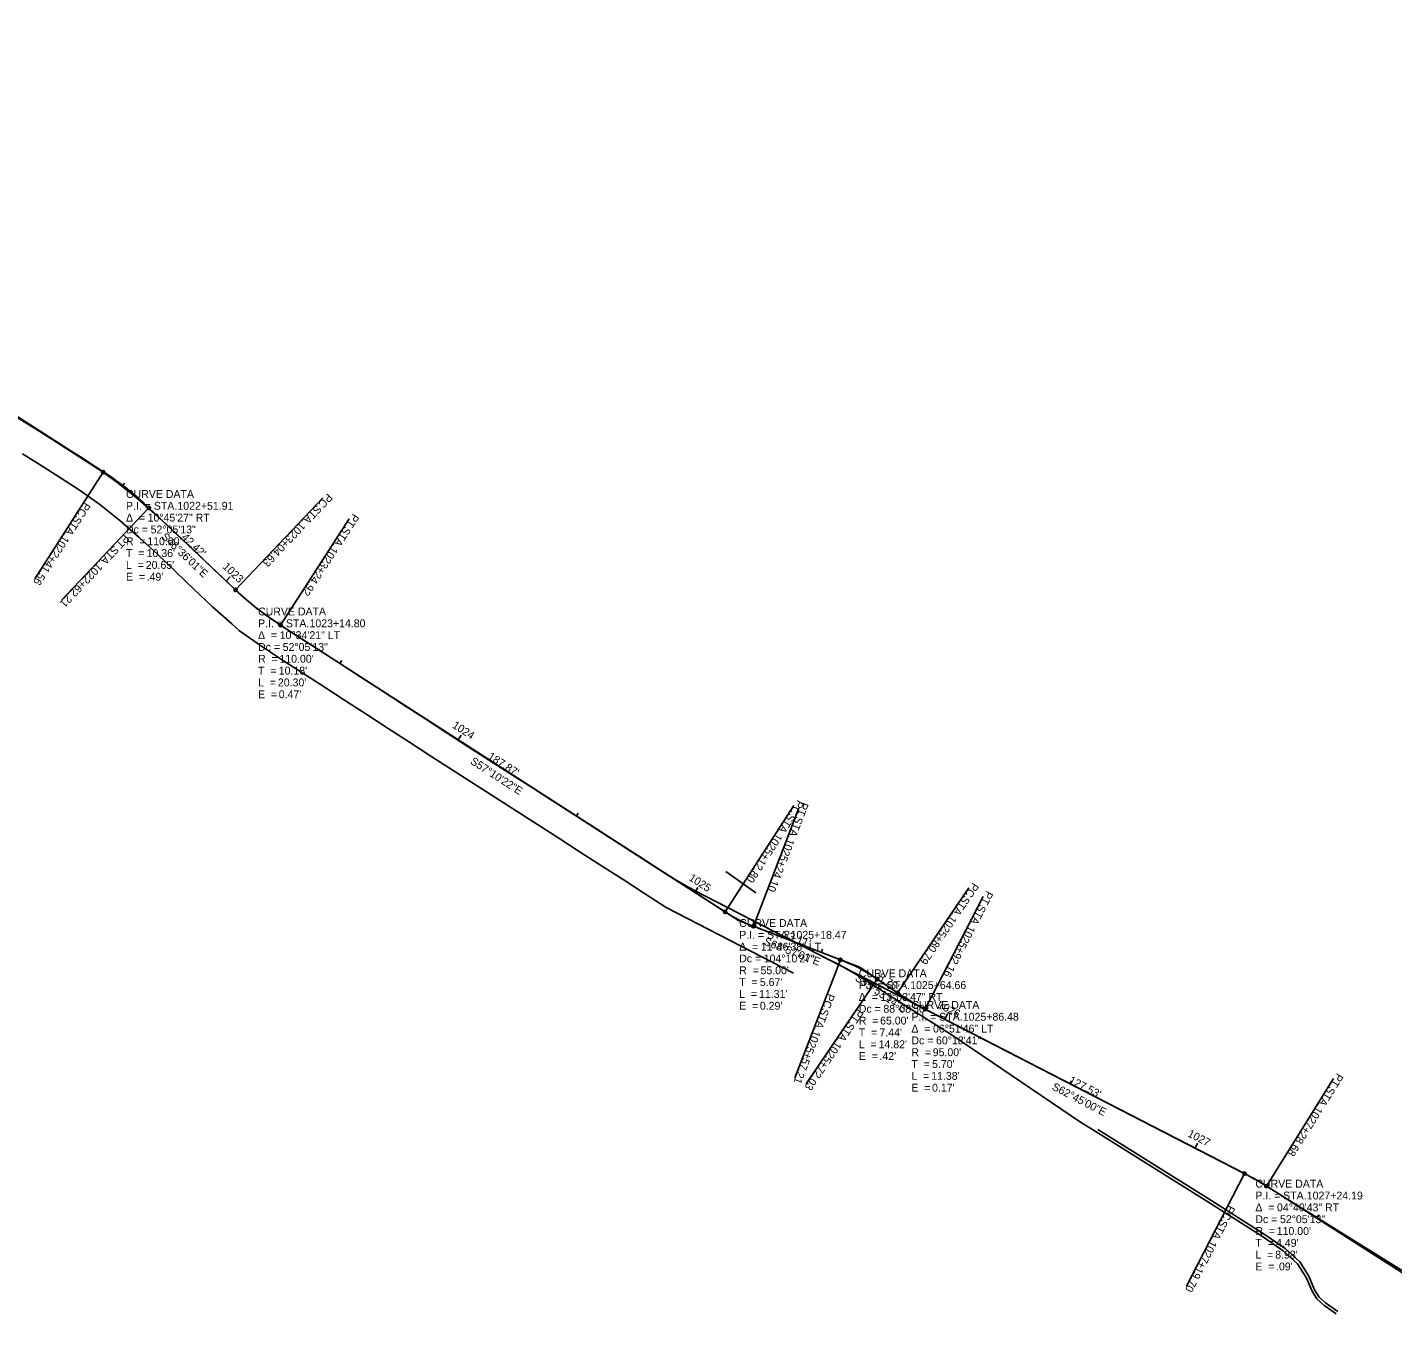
# Model space of a CAD drawing. Extents: x 134217 to 145174, y 333052 to 339902.
# Drawn here: x 136096 to 136581, y 338377.1 to 338844.4 of the extents above; entities that cross this region are included whole.
import ezdxf

# ---------------------------------------------------------------- set-up
doc = ezdxf.new("R2010")
doc.units = 0
for name, color, linetype in [('Default', 7, 'Continuous'), ('DR_P_Ditch', 7, 'Continuous'), ('DT_P_Tie', 7, 'Continuous'), ('GE_P_Alignment', 7, 'Continuous'), ('GE_P_Alignment_100_Bearings', 7, 'Continuous'), ('GE_P_Alignment_100_Cardinal_Points', 7, 'Continuous'), ('GE_P_Alignment_100_Curve_Data', 7, 'Continuous'), ('GE_P_Alignment_100_Distances', 7, 'Continuous'), ('GE_P_Alignment_100_Stations', 7, 'Continuous'), ('SC_Scratch1', 7, 'Continuous'), ('SC_Scratch5', 7, 'Continuous')]:
    doc.layers.add(name, color=color, linetype=linetype)

msp = doc.modelspace()

# ---------------------------------------------------------------- linework, layer by layer
at = {"layer": 'Default'}
for p, q in [((136319.17, 338546.01), (136348.57, 338527.04)), ((136391.71, 338510.44), (136348.57, 338527.04)), ((136391.71, 338510.44), (136409.84, 338498.16))]:
    msp.add_line(p, q, dxfattribs=at)
for centre, radius, start, end in [((136373.62, 338576.33), 55, 237.1729, 248.9502), ((136361.42, 338452.45), 65, 55.8872, 68.9502), ((136458.4, 338580.01), 95, 235.8872, 242.7501), ((136477.91, 338339.37), 110, 58.0714, 62.7501)]:
    msp.add_arc(centre, radius, start, end, dxfattribs=at)
at = {"layer": 'DR_P_Ditch'}
for p, q in [((136344.08, 338544.4), (136354.81, 338536.87)), ((136384.02, 338511.49), (136390.65, 338507.78)), ((136390.65, 338507.78), (136424.81, 338486.09)), ((136424.81, 338486.09), (136470.11, 338455.36)), ((136470.11, 338455.36), (136475.64, 338451.99)), ((136475.64, 338451.99), (136514.91, 338427.39)), ((136514.91, 338427.39), (136534.74, 338414.8)), ((136534.74, 338414.8), (136542.11, 338409.71)), ((136542.11, 338409.71), (136547.19, 338405.09)), ((136547.19, 338405.09), (136550.27, 338400.27)), ((136550.27, 338400.27), (136552.33, 338395.36)), ((136552.33, 338395.36), (136554.01, 338392.65)), ((136554.01, 338392.65), (136556.45, 338390.4)), ((136556.45, 338390.4), (136560.93, 338387.37))]:
    msp.add_line(p, q, dxfattribs=at)
at = {"layer": 'DT_P_Tie'}
for p, q in [((136515.44, 338428.24), (136476.17, 338452.84)), ((136535.3, 338415.63), (136515.44, 338428.24)), ((136542.73, 338410.5), (136535.3, 338415.63)), ((136547.96, 338405.74), (136542.73, 338410.5)), ((136551.16, 338400.74), (136547.96, 338405.74)), ((136553.22, 338395.82), (136551.16, 338400.74)), ((136554.79, 338393.29), (136553.22, 338395.82)), ((136557.07, 338391.19), (136554.79, 338393.29)), ((136561.49, 338388.19), (136557.07, 338391.19))]:
    msp.add_line(p, q, dxfattribs=at)
at = {"layer": 'GE_P_Alignment'}
for p, q in [((135921.34, 338815.45), (136122.92, 338686.32)), ((136139.17, 338673.62), (136169.99, 338644.47)), ((136185.93, 338631.96), (136343.81, 338530.11)), ((136353.87, 338525), (136384.77, 338513.11)), ((136397.87, 338506.26), (136405.12, 338501.35)), ((136414.9, 338495.55), (136528.28, 338437.16)), ((136536.09, 338432.72), (138227.79, 337378.56))]:
    msp.add_line(p, q, dxfattribs=at)
for centre, radius, start, end in [((136063.59, 338593.69), 110, 46.6003, 57.3578), ((136245.56, 338724.4), 110, 226.6003, 237.1729), ((136373.62, 338576.33), 55, 237.1729, 248.9502), ((136361.42, 338452.45), 65, 55.8872, 68.9502), ((136458.4, 338580.01), 95, 235.8872, 242.7501), ((136477.91, 338339.37), 110, 58.0714, 62.7501)]:
    msp.add_arc(centre, radius, start, end, dxfattribs=at)
at = {"layer": 'GE_P_Alignment_100_Cardinal_Points'}
for p, q in [((136122.92, 338686.32), (136098.65, 338648.43)), ((136169.99, 338644.47), (136200.9, 338677.17)), ((136139.17, 338673.62), (136108.25, 338640.92)), ((136185.93, 338631.96), (136210.33, 338669.78)), ((136343.81, 338530.11), (136368.2, 338567.93)), ((136353.87, 338525), (136370.03, 338567)), ((136405.12, 338501.35), (136430.36, 338538.61)), ((136414.9, 338495.55), (136435.5, 338535.56)), ((136384.77, 338513.11), (136368.6, 338471.11)), ((136397.87, 338506.26), (136372.64, 338469.01)), ((136536.09, 338432.72), (136559.89, 338470.92)), ((136528.28, 338437.16), (136507.67, 338397.15))]:
    msp.add_line(p, q, dxfattribs=at)
for centre in [(136122.92, 338686.32), (136139.17, 338673.62), (136169.99, 338644.47), (136185.93, 338631.96), (136343.81, 338530.11), (136353.87, 338525), (136384.77, 338513.11), (136397.87, 338506.26), (136405.12, 338501.35), (136414.9, 338495.55), (136528.28, 338437.16), (136536.09, 338432.72)]:
    msp.add_circle(centre, 0.6, dxfattribs=at)
at = {"layer": 'GE_P_Alignment_100_Stations'}
for p, q in [((136129.85, 338681.5), (136130.57, 338682.45)), ((136166.62, 338647.65), (136168, 338649.11)), ((136207, 338618.37), (136207.65, 338619.38)), ((136249.02, 338591.26), (136250.1, 338592.94)), ((136291.03, 338564.16), (136291.69, 338565.17)), ((136333.05, 338537.05), (136334.13, 338538.73)), ((136378.03, 338515.7), (136378.46, 338516.82)), ((136421.87, 338491.96), (136422.78, 338493.74)), ((136466.32, 338469.07), (136466.87, 338470.14)), ((136510.77, 338446.18), (136511.68, 338447.95)), ((136554.18, 338421.45), (136554.82, 338422.47))]:
    msp.add_line(p, q, dxfattribs=at)
at = {"layer": 'SC_Scratch1'}
for p, q in [((135876.13, 338844.36), (136122.14, 338687.04)), ((135921.34, 338815.45), (136122.92, 338686.32)), ((136138.45, 338674.29), (136169.99, 338644.47)), ((136139.17, 338673.62), (136169.99, 338644.47)), ((136185.93, 338631.96), (136323.52, 338543.2)), ((136185.93, 338631.96), (136343.81, 338530.11)), ((136332.75, 338537.86), (136528, 338437.3)), ((136332.79, 338537.84), (136528.28, 338437.16)), ((136353.87, 338525), (136384.77, 338513.11)), ((136382.06, 338512.48), (136384.02, 338511.49)), ((136397.87, 338506.26), (136405.12, 338501.35)), ((136414.9, 338495.55), (136528.28, 338437.16)), ((136536.09, 338432.72), (137262.73, 337979.93)), ((136536.09, 338432.72), (138227.79, 337378.56))]:
    msp.add_line(p, q, dxfattribs=at)
for points in [[(136091.85, 338706.12), (136099.52, 338701.35), (136107.2, 338696.56), (136114.83, 338691.72), (136120.07, 338688.36), (136127.81, 338682.78), (136135.25, 338676.86), (136142.28, 338670.67), (136149.03, 338664.43), (136155.67, 338658.11), (136162.11, 338651.89), (136168.57, 338645.82), (136175.17, 338639.94), (136177.56, 338637.89), (136184.43, 338633.06), (136191.78, 338628.19), (136199.32, 338623.34), (136206.91, 338618.42), (136214.42, 338613.53), (136222.08, 338608.61), (136229.62, 338603.63), (136237.14, 338598.76), (136244.72, 338593.83), (136252.26, 338589.03), (136259.85, 338584.12), (136267.42, 338579.29), (136275.05, 338574.42), (136282.59, 338569.55), (136290.17, 338564.67), (136297.78, 338559.8), (136305.4, 338554.91), (136313.02, 338549.97), (136320.6, 338545.08), (136323.38, 338543.28)], [(136929.3, 338184.44), (136834.18, 338244.76), (136788.66, 338271.43), (136537.64, 338431.75)]]:
    msp.add_lwpolyline(points, dxfattribs=at)
for centre, radius, start, end in [((136062.87, 338594.37), 110, 46.6003, 57.4017), ((136063.59, 338593.69), 110, 46.6003, 57.3578), ((136245.56, 338724.4), 110, 226.6003, 237.1729), ((136245.56, 338724.4), 110, 226.6003, 237.1729), ((136383.12, 338635.65), 110, 237.1085, 242.7501), ((136383.15, 338635.63), 110, 237.1729, 242.7501), ((136373.62, 338576.33), 55, 237.1729, 248.9502), ((136361.42, 338452.45), 65, 55.8872, 68.9502), ((136458.4, 338580.01), 95, 235.8872, 242.7501), ((136473.05, 338330.62), 120, 57.4337, 62.7501), ((136477.91, 338339.37), 110, 58.0714, 62.7501), ((136477.91, 338339.37), 110, 58.0714, 62.7501)]:
    msp.add_arc(centre, radius, start, end, dxfattribs=at)
at = {"layer": 'SC_Scratch5'}
msp.add_lwpolyline([(136368.19, 338508.36), (136322.92, 338531.68), (136315.18, 338536.68), (136307.59, 338541.57), (136299.98, 338546.5), (136292.39, 338551.38), (136284.77, 338556.26), (136277.17, 338561.14), (136269.64, 338566), (136262.04, 338570.86), (136254.45, 338575.71), (136246.86, 338580.61), (136239.3, 338585.43), (136231.7, 338590.37), (136224.15, 338595.26), (136216.62, 338600.24), (136208.99, 338605.13), (136201.46, 338610.04), (136193.9, 338614.94), (136186.31, 338619.82), (136178.8, 338624.8), (136171.41, 338629.99), (136168.59, 338632.41), (136161.82, 338638.44), (136155.2, 338644.65), (136148.75, 338650.89), (136142.19, 338657.13), (136135.58, 338663.25), (136128.83, 338669.19), (136121.77, 338674.8), (136114.44, 338680.09), (136109.46, 338683.29), (136101.87, 338688.1), (136094.23, 338692.87)], dxfattribs=at)

# ---------------------------------------------------------------- texts
at = {"layer": 'GE_P_Alignment_100_Bearings'}
for s, rotation, p in [('S46°36\'01"E', 316.6003, (136143.33, 338663.07)), ('S57°10\'22"E', 327.1729, (136253.08, 338582.93)), ('S68°57\'01"E', 338.9502, (136357.38, 338518.5)), ('S55°53\'14"E', 325.8872, (136389.75, 338505.97)), ('S62°45\'00"E', 332.7501, (136459.67, 338467.1))]:
    msp.add_text(s, height=2.8, rotation=rotation, dxfattribs=at).set_placement(p)
at = {"layer": 'GE_P_Alignment_100_Cardinal_Points'}
for s, rotation, p in [('PC', 237.3578, (136116.28, 338675.87)), (' STA. ', 226.6003, (136199.52, 338675.65)), ('PC', 226.6003, (136202.68, 338678.98)), (' STA. ', 237.3578, (136113.8, 338672.01)), ('PT', 237.1729, (136211.69, 338671.82)), ('1023+04.63', 226.6003, (136193.03, 338668.78)), (' STA. ', 237.1729, (136209.3, 338668.11)), ('1022+41.56', 237.3578, (136108.71, 338664.05)), (' STA. ', 226.6003, (136127.46, 338661.17)), ('PT', 226.6003, (136130.49, 338664.38)), ('1023+24.92', 237.1729, (136204.18, 338660.17)), ('1022+62.21', 226.6003, (136120.96, 338654.31)), ('PC', 237.1729, (136369.65, 338570.1)), ('PT', 248.9502, (136370.97, 338569.34)), (' STA. ', 237.1729, (136367.16, 338566.24)), (' STA. ', 248.9502, (136369.39, 338565.22)), ('1025+12.80', 237.1729, (136362.04, 338558.3)), ('1025+24.10', 248.9502, (136365.99, 338556.4)), ('PC', 235.8872, (136431.84, 338540.72)), (' STA. ', 235.8872, (136429.27, 338536.93)), ('PT', 242.7501, (136436.7, 338537.79)), ('1025+80.79', 235.8872, (136423.97, 338529.1)), (' STA. ', 242.7501, (136434.68, 338533.87)), ('1025+92.16', 242.7501, (136430.35, 338525.46)), ('PC', 248.9502, (136380.28, 338501.35)), (' STA. ', 248.9502, (136378.64, 338497.07)), ('PT', 235.8872, (136390.87, 338495.85)), (' STA. ', 235.8872, (136388.39, 338492.19)), ('1025+57.21', 248.9502, (136375.24, 338488.25)), ('1025+72.03', 235.8872, (136383.09, 338484.37)), ('PT', 238.0714, (136561.25, 338473.03)), (' STA. ', 238.0714, (136558.92, 338469.28)), ('1027+28.68', 238.0714, (136553.92, 338461.26)), ('PC', 242.7501, (136522.64, 338426.12)), (' STA. ', 242.7501, (136520.54, 338422.05)), ('1027+19.70', 242.7501, (136516.21, 338413.64))]:
    msp.add_text(s, height=2.8, rotation=rotation, dxfattribs=at).set_placement(p)
at = {"layer": 'GE_P_Alignment_100_Curve_Data'}
for s, p in [('CURVE DATA', (136131.04, 338677.17)), ('P.I. = STA. ', (136131.04, 338672.97)), ('1022+51.91', (136149.31, 338672.97)), ('Δ  = ', (136131.04, 338668.77)), ('10°45\'27" RT', (136138.72, 338668.77)), ('Dc = ', (136131.04, 338664.57)), ('52°05\'13"', (136139.78, 338664.57)), ('R  = ', (136131.04, 338660.37)), ("110.00'", (136138.62, 338660.37)), ('T  = ', (136131.04, 338656.17)), ("10.36'", (136138.38, 338656.17)), ('L  = ', (136131.04, 338651.97)), ('E  = ', (136131.04, 338647.77)), ("20.65'", (136138.08, 338651.97)), (".49'", (136138.38, 338647.77)), ('CURVE DATA', (136177.96, 338635.42)), ('P.I. = STA. ', (136177.96, 338631.22)), ('1023+14.80', (136196.23, 338631.22)), ('Δ  = ', (136177.96, 338627.02)), ('10°34\'21" LT', (136185.64, 338627.02)), ('Dc = ', (136177.96, 338622.82)), ('R  = ', (136177.96, 338618.62)), ("110.00'", (136185.54, 338618.62)), ('52°05\'13"', (136186.7, 338622.82)), ('T  = ', (136177.96, 338614.42)), ("10.18'", (136185.3, 338614.42)), ('L  = ', (136177.96, 338610.22)), ("20.30'", (136185, 338610.22)), ('E  = ', (136177.96, 338606.02)), ("0.47'", (136185.3, 338606.02)), ('CURVE DATA', (136348.84, 338524.76)), ('Δ  = ', (136348.84, 338516.36)), ('P.I. = STA. ', (136348.84, 338520.56)), ('11°46\'38" LT', (136356.51, 338516.36)), ('1025+18.47', (136367.1, 338520.56)), ('Dc = ', (136348.84, 338512.16)), ('104°10\'27"', (136357.57, 338512.16)), ('R  = ', (136348.84, 338507.96)), ("55.00'", (136356.42, 338507.96)), ('CURVE DATA', (136391.32, 338506.89)), ('T  = ', (136348.84, 338503.76)), ("5.67'", (136356.17, 338503.76)), ('P.I. = STA. ', (136391.32, 338502.69)), ('1025+64.66', (136409.59, 338502.69)), ('L  = ', (136348.84, 338499.56)), ("11.31'", (136355.88, 338499.56)), ('Δ  = ', (136391.32, 338498.49)), ('13°03\'47" RT', (136399, 338498.49)), ('E  = ', (136348.84, 338495.36)), ("0.29'", (136356.18, 338495.36)), ('Dc = ', (136391.32, 338494.29)), ('88°08\'50"', (136400.06, 338494.29)), ('CURVE DATA', (136410.01, 338495.65)), ('R  = ', (136391.32, 338490.09)), ("65.00'", (136398.9, 338490.09)), ('Δ  = ', (136410.01, 338487.25)), ('P.I. = STA. ', (136410.01, 338491.45)), ('06°51\'46" LT', (136417.69, 338487.25)), ('1025+86.48', (136428.28, 338491.45)), ('T  = ', (136391.32, 338485.89)), ("7.44'", (136398.66, 338485.89)), ('Dc = ', (136410.01, 338483.05)), ('60°18\'41"', (136418.75, 338483.05)), ('L  = ', (136391.32, 338481.69)), ('E  = ', (136391.32, 338477.49)), ("14.82'", (136398.36, 338481.69)), (".42'", (136398.66, 338477.49)), ('R  = ', (136410.01, 338478.85)), ("95.00'", (136417.59, 338478.85)), ('T  = ', (136410.01, 338474.65)), ("5.70'", (136417.35, 338474.65)), ('L  = ', (136410.01, 338470.45)), ("11.38'", (136417.05, 338470.45)), ('E  = ', (136410.01, 338466.25)), ("0.17'", (136417.35, 338466.25)), ('CURVE DATA', (136532.18, 338432.14)), ('P.I. = STA. ', (136532.18, 338427.94)), ('1027+24.19', (136550.45, 338427.94)), ('Δ  = ', (136532.18, 338423.74)), ('Dc = ', (136532.18, 338419.54)), ('04°40\'43" RT', (136539.86, 338423.74)), ('52°05\'13"', (136540.92, 338419.54)), ('R  = ', (136532.18, 338415.34)), ("110.00'", (136539.77, 338415.34)), ('T  = ', (136532.18, 338411.14)), ("4.49'", (136539.52, 338411.14)), ('L  = ', (136532.18, 338406.94)), ("8.98'", (136539.22, 338406.94)), ('E  = ', (136532.18, 338402.74)), (".09'", (136539.52, 338402.74))]:
    msp.add_text(s, height=2.8, dxfattribs=at).set_placement(p)
at = {"layer": 'GE_P_Alignment_100_Distances'}
for s, rotation, p in [("42.42'", 316.6003, (136150.55, 338662.88)), ("187.87'", 327.1729, (136259.28, 338584.69)), ("33.11'", 338.9502, (136364.14, 338521.09)), ("8.75'", 325.8872, (136397.84, 338506.34)), ("127.53'", 332.7501, (136465.67, 338469.45))]:
    msp.add_text(s, height=2.8, rotation=rotation, dxfattribs=at).set_placement(p)
at = {"layer": 'GE_P_Alignment_100_Stations'}
for s, rotation, p in [('1023', 316.6003, (136165.15, 338652.48)), ('1024', 327.1729, (136246.69, 338595.74)), ('1025', 327.1729, (136330.69, 338541.55)), ('1026', 332.7501, (136419.03, 338496.24)), ('1027', 332.7501, (136507.88, 338450.48))]:
    msp.add_text(s, height=2.8, rotation=rotation, dxfattribs=at).set_placement(p)

doc.saveas('drawing.dxf')
